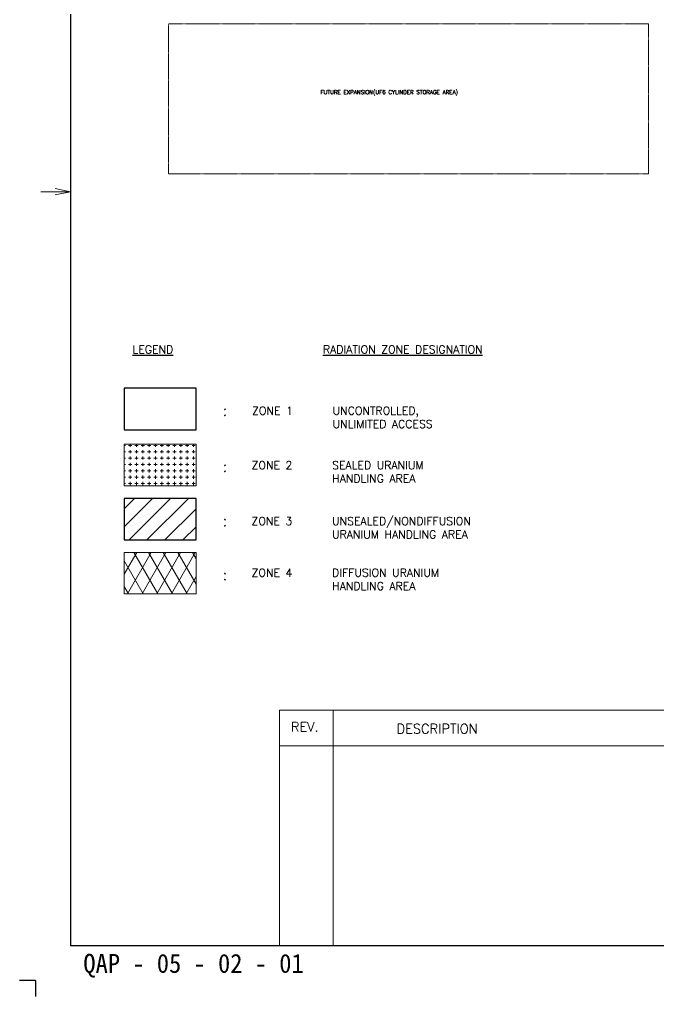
# Model space of a CAD drawing. Extents: x -59767 to 1106559, y -1290 to 1129522.
# Drawn here: x 495828 to 559737, y 169219 to 266882 of the extents above; entities that cross this region are included whole.
import ezdxf
from ezdxf.enums import TextEntityAlignment as Align

# ---------------------------------------------------------------- set-up
doc = ezdxf.new("R2010")
doc.units = 0
doc.linetypes.add('PHANTOM', pattern=[2.5, 1.25, -0.25, 0.25, -0.25, 0.25, -0.25])
doc.layers.get('0').update_dxf_attribs({"linetype": 'CONTINUOUS', "lineweight": 9})
for name, color, linetype in [('1', 2, 'CONTINUOUS'), ('15', 1, 'CONTINUOUS'), ('2', 4, 'CONTINUOUS'), ('Y', 2, 'CONTINUOUS')]:
    doc.layers.add(name, color=color, linetype=linetype)
for name, color, linetype, lineweight in [('TEXT', 3, 'CONTINUOUS', 9), ('가상선', 252, 'PHANTOM', 9), ('중간선', 5, 'CONTINUOUS', 9)]:
    doc.layers.add(name, color=color, linetype=linetype, lineweight=lineweight)
doc.styles.add('ROMANS', font='romans.shx', dxfattribs={"bigfont": 'whgtxt.shx'})
doc.styles.add('SIM', font='SIMPLEX', dxfattribs={"width": 0.85, "bigfont": 'HS'})
doc.styles.get("Standard").update_dxf_attribs({"font": 'romans.shx', "bigfont": 'whtgtxt.shx'})
doc.styles.add('굴림체', font='')
doc.styles.get('굴림체').set_extended_font_data('GulimChe')

msp = doc.modelspace()

# ---------------------------------------------------------------- hatches: boundary and pattern name
at = {"layer": '중간선'}
h = msp.add_hatch(dxfattribs=at)
h.set_pattern_fill('PLUS', color=130, scale=25)
h.set_pattern_definition([(0, (0, 158.75), (0, 635), [317.5, -317.5]), (90, (158.75, 0), (-635, 4e-14), [317.5, -317.5])])
h.paths.add_polyline_path([(506283.1, 224423.7), (506283.1, 220275.6), (513488.2, 220275.6), (513488.2, 224423.7)])
h = msp.add_hatch(dxfattribs=at)
h.set_pattern_fill('ANSI31', color=170, scale=400)
h.set_pattern_definition([(45, (-498580.3, 123686.1), (-898.0256, 898.0256), [])])
h.paths.add_polyline_path([(506283.1, 219003.7), (506283.1, 214855.6), (513488.2, 214855.6), (513488.2, 219003.7)])
h = msp.add_hatch(dxfattribs=at)
h.set_pattern_fill('DIAMONDS', color=210, scale=400)
h.set_pattern_definition([(60, (0, 0), (-1099.8523, 635), []), (120, (0, 0), (-1099.8523, -635), [])])
h.paths.add_polyline_path([(506283.1, 213613.4), (506283.1, 209465.3), (513488.2, 209465.3), (513488.2, 213613.4)])

# ---------------------------------------------------------------- linework, layer by layer
msp.add_line((500921.9, 249668), (497957.2, 249668))
at = {"linetype": 'Continuous'}
for p, q in [((500921.9, 249668), (499384.7, 249987.2)), ((500921.9, 249668), (499384.7, 249348.9)), ((521826, 197846.8), (521826, 174358.5)), ((521826, 197846.8), (717782, 197846.8)), ((527194.7, 197846.8), (527194.7, 174358.5)), ((521826, 194268.2), (568072.6, 194268.2))]:
    msp.add_line(p, q, dxfattribs=at)
at = {"layer": '15'}
for p, q in [((500921.9, 325054.1), (500921.9, 174282)), ((500921.9, 174313.1), (717921.9, 174313.1))]:
    msp.add_line(p, q, dxfattribs=at)
at = {"layer": '2'}
for q in [(495828.3, 170811.2), (497420, 169219.5)]:
    msp.add_line((497420, 170811.2), q, dxfattribs=at)
at = {"layer": '2', "color": 7, "linetype": 'Continuous'}
msp.add_lwpolyline([(506283.1, 230029.4), (506283.1, 225881.3), (513488.2, 225881.3), (513488.2, 230029.4)], close=True, dxfattribs=at)
at = {"layer": '2', "color": 170, "linetype": 'Continuous'}
msp.add_lwpolyline([(506283.1, 219003.7), (506283.1, 214855.6), (513488.2, 214855.6), (513488.2, 219003.7)], close=True, dxfattribs=at)
at = {"layer": '가상선', "lineweight": 9}
msp.add_lwpolyline([(510738.6, 266444.9), (558738.6, 266444.9), (558738.6, 251444.9), (510738.6, 251444.9)], close=True, dxfattribs=at)
at = {"layer": '중간선', "color": 130}
msp.add_lwpolyline([(506283.1, 224423.7), (506283.1, 220275.6), (513488.2, 220275.6), (513488.2, 224423.7)], close=True, dxfattribs=at)
at = {"layer": '중간선', "color": 210}
msp.add_lwpolyline([(506283.1, 213613.4), (506283.1, 209465.3), (513488.2, 209465.3), (513488.2, 213613.4)], close=True, dxfattribs=at)

# ---------------------------------------------------------------- texts
at = {"layer": '1', "linetype": 'Continuous', "style": 'ROMANS'}
for s, height, p in [('REV.', 951.16, (522974.9, 195693.9)), ('DESCRIPTION', 951.156, (533540.4, 195511.1))]:
    msp.add_text(s, height=height, dxfattribs=at).set_placement(p)
at = {"layer": '1', "style": '굴림체'}
msp.add_text('QAP - 05 - 02 - 01', height=1894.95, dxfattribs=at).set_placement((502210.5, 171579.8))
at = {"layer": '2', "color": 7, "style": 'SIM'}
for p in [(516149.8, 227260.5), (516149.8, 221654.8), (516149.8, 216234.7), (516149.8, 210844.5)]:
    msp.add_text(':', height=1050, dxfattribs=at).set_placement(p)
at = {"layer": 'TEXT', "lineweight": 9}
msp.add_text('FUTURE EXPANSION(UF6 CYLINDER STORAGE AREA)', height=400, dxfattribs=at).set_placement((525938.4, 259300.2), align=Align.BOTTOM_LEFT)
at = {"layer": 'Y', "linetype": 'Continuous', "style": 'ROMANS'}
for s, p in [('%%ULEGEND', (507128.6, 233498.8)), ('%%URADIATION ZONE DESIGNATION', (526174.2, 233498.8))]:
    msp.add_text(s, height=800, dxfattribs=at).set_placement(p)
at = {"layer": 'Y', "linetype": 'Continuous', "char_height": 800, "attachment_point": 1, "style": 'ROMANS'}
for s, insert, width in [('\\pxr0.57416;ZONE 1', (519085.6, 228179.8), 12039.641), ('\\pxr0.57416;UNCONTROLLED, \\PUNLIMITED ACCESS', (527142.7, 228179.8), 17290.539), ('\\pxr0.57416;ZONE 2', (519038.4, 222727.6), 12039.641), ('\\pxr0.57416;{\\Fromans.shx,whgtxt.shx;SEALED URANIUM HANDLING AREA}', (527095.5, 222727.6), 12496.295), ('\\pxr0.57416;ZONE 3', (519029.6, 217142.6), 12039.641), ('\\pxr0.57416;UNSEALED/NONDIFFUSION URANIUM HANDLING AREA', (527086.7, 217142.6), 17600.706), ('\\pxr0.57416;ZONE 4', (519037.8, 211983.9), 12039.641), ('{\\Fromans.shx,whgtxt.shx;DIFFUSION URANIUM \\PHANDLING AREA}', (527094.9, 211983.9), 15707.812)]:
    msp.add_mtext(s, dxfattribs=dict(at, insert=insert, width=width))

doc.saveas('drawing.dxf')
